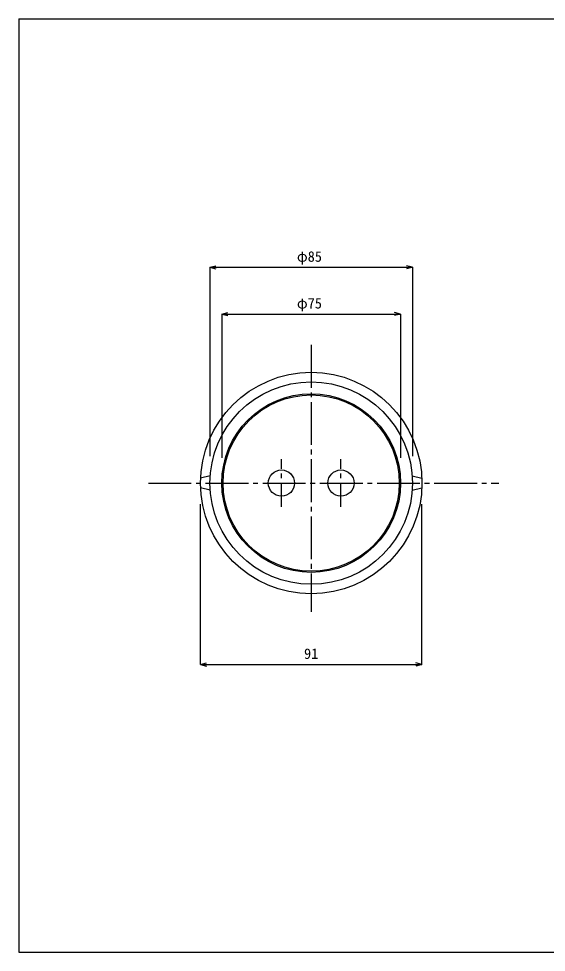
# Model space of a CAD drawing. Units: millimetres on the paper, with parts at other scales. Extents: x -140 to 140, y -97 to 99.
# Drawn here: x -139.9 to -29.2, y -96.9 to 99.1 of the extents above; entities that cross this region are included whole.
import ezdxf
from ezdxf.enums import TextEntityAlignment as Align

# ---------------------------------------------------------------- set-up
doc = ezdxf.new("R2010")
doc.units = ezdxf.units.MM
doc.linetypes.add('CHAIN1', pattern=[8, 5, -1, 1, -1])
doc.linetypes.add('CHAIN2', pattern=[12, 9, -1, 1, -1])
doc.layers.add('0-0_図面枠', color=7, linetype='Continuous')
doc.layers.add('1-0', color=7, linetype='Continuous')
doc.styles.add('ＭＳ ゴシック', font='')
doc.styles.get('ＭＳ ゴシック').set_extended_font_data('MS Gothic')

msp = doc.modelspace()

# ---------------------------------------------------------------- linework, layer by layer
at = {"layer": '0-0_図面枠', "color": 5}
msp.add_line((-139.949, 99.1), (140.051, 99.1), dxfattribs=at)
msp.add_lwpolyline([(-139.949, 99.1), (-139.949, -96.9), (140.051, -96.9), (140.051, 99.1)], dxfattribs=at)
at = {"layer": '1-0', "color": 4}
for p, q in [((-99.79, 46.913), (-98.534, 47.249)), ((-57.29, 46.913), (-58.545, 47.249)), ((-99.79, 46.913), (-57.29, 46.913)), ((-99.79, 46.913), (-98.534, 46.576)), ((-99.79, 46.913), (-99.79, 7.234)), ((-57.29, 46.913), (-58.545, 46.576)), ((-57.29, 46.913), (-57.29, 7.234)), ((-97.29, 37.09), (-96.034, 37.426)), ((-59.79, 37.09), (-61.045, 37.426)), ((-97.29, 37.09), (-59.79, 37.09)), ((-97.29, 37.09), (-96.034, 36.753)), ((-97.29, 37.09), (-97.29, 6.925)), ((-59.79, 37.09), (-61.045, 36.753)), ((-59.79, 37.09), (-59.79, 6.925)), ((-101.79, -36.462), (-101.79, -2.813)), ((-55.29, -36.462), (-55.29, -2.813)), ((-101.79, -36.462), (-100.534, -36.126)), ((-101.79, -36.462), (-55.29, -36.462)), ((-101.79, -36.462), (-100.534, -36.799)), ((-55.29, -36.462), (-56.545, -36.126)), ((-55.29, -36.462), (-56.545, -36.799))]:
    msp.add_line(p, q, dxfattribs=at)
at = {"layer": '1-0', "linetype": 'CHAIN2'}
for p, q in [((-78.54, 30.624), (-78.54, -25.403)), ((-112.719, 1.61), (-39.108, 1.61))]:
    msp.add_line(p, q, dxfattribs=at)
at = {"layer": '1-0', "color": 4, "linetype": 'CHAIN1'}
for p, q in [((-84.79, -3.39), (-84.79, 6.61)), ((-72.29, -3.39), (-72.29, 6.61))]:
    msp.add_line(p, q, dxfattribs=at)
at = {"layer": '1-0', "color": 3}
for p, q in [((-99.737, 3.11), (-101.768, 2.61)), ((-57.343, 3.11), (-55.311, 2.61)), ((-99.737, 0.11), (-101.768, 0.61)), ((-57.343, 0.11), (-55.311, 0.61))]:
    msp.add_line(p, q, dxfattribs=at)
for centre, radius in [((-78.54, 1.61), 23.25), ((-78.54, 1.61), 21.25), ((-78.54, 1.61), 18.75), ((-78.54, 1.61), 18.5), ((-84.79, 1.61), 2.75), ((-72.29, 1.61), 2.75)]:
    msp.add_circle(centre, radius, dxfattribs=at)

# ---------------------------------------------------------------- texts
at = {"layer": '1-0', "style": 'ＭＳ ゴシック'}
for s, p in [('φ85', (-81.54, 47.413)), ('φ75', (-81.54, 37.59)), ('91', (-80.04, -35.962))]:
    msp.add_text(s, height=2.199, dxfattribs=at).set_placement(p, align=Align.BOTTOM_LEFT)

doc.saveas('drawing.dxf')
